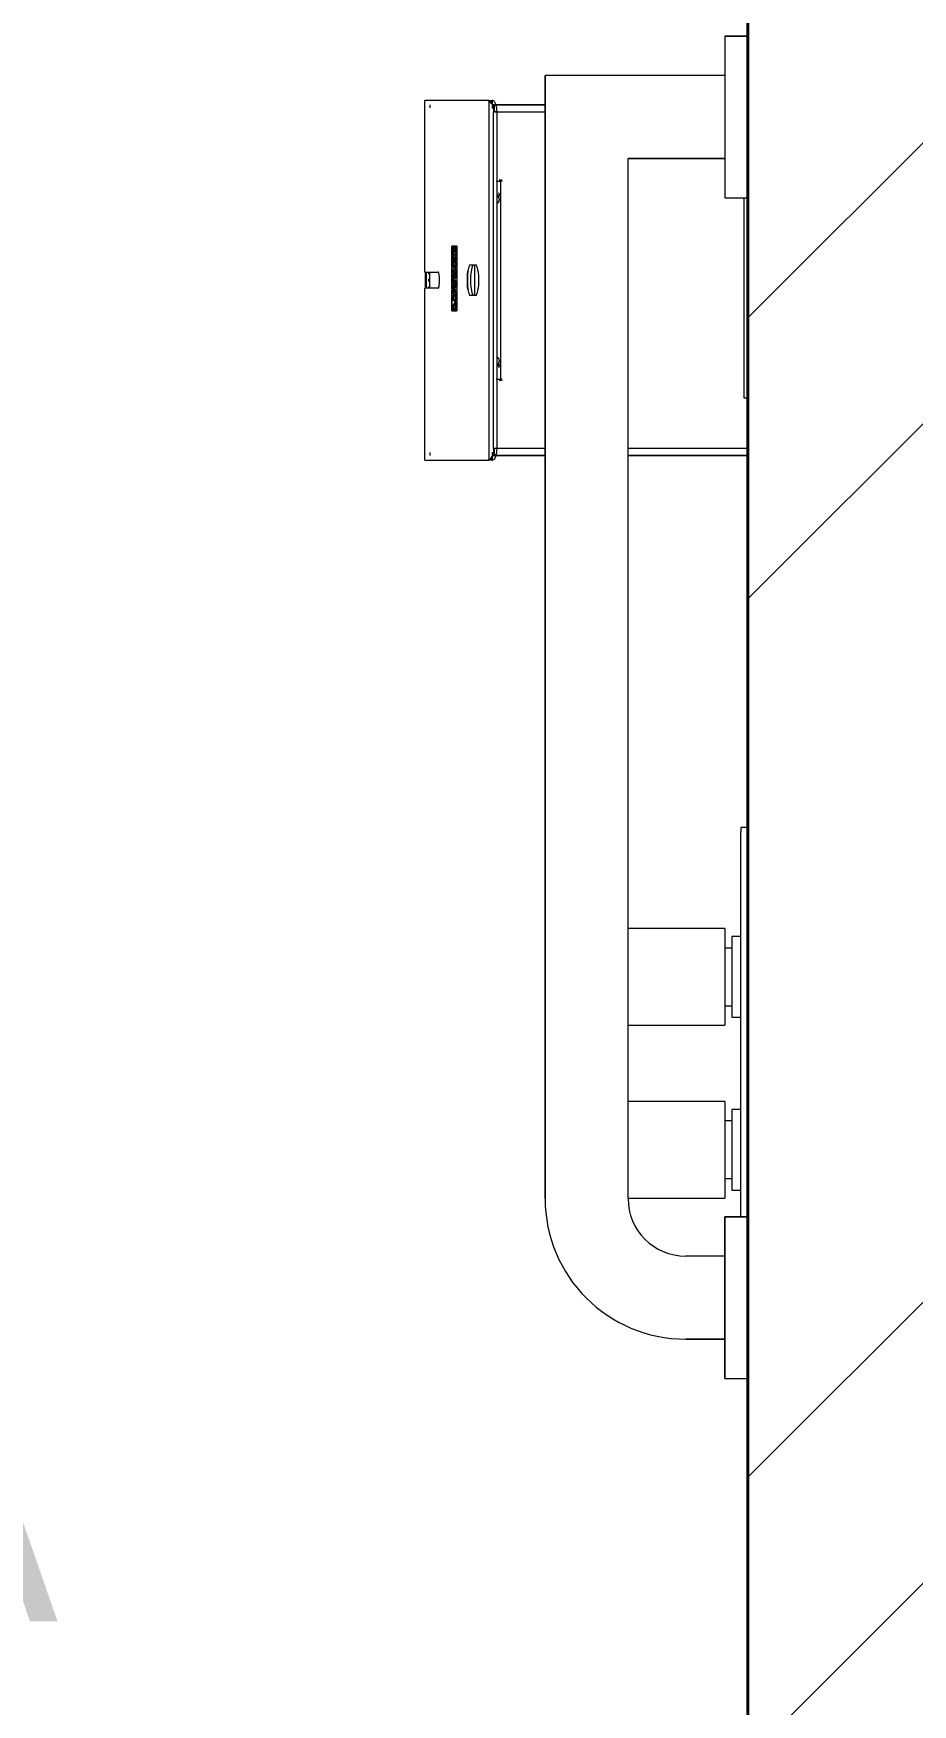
# Model space of a CAD drawing. Header units: millimetres. Extents: x -44657 to 28812, y -28146 to 16565.
# Drawn here: x -5026 to -4645, y -7329 to -6604 of the extents above; entities that cross this region are included whole.
import ezdxf

# ---------------------------------------------------------------- set-up
doc = ezdxf.new("R2010")
doc.units = ezdxf.units.MM
for name, color, linetype, lineweight in [('A-WALL', 113, 'Continuous', 9), ('A-WALL-PATT', 111, 'Continuous', 9), ('G-ANNO-TEXT', 231, 'Continuous', 5), ('G-IMPT', 8, 'Continuous', 5), ('P-SANR-FIXT', 6, 'Continuous', 5)]:
    doc.layers.add(name, color=color, linetype=linetype, lineweight=lineweight)
doc.styles.add('Arial_6', font='arial.ttf', dxfattribs={"width": 0.9, "height": 100})

# ---------------------------------------------------------------- blocks, each defined once
blk = doc.blocks.new('Grab Rail - Horizontal _ - Grab Bar Horizontal-896310-NEW PROPOSED GROUND STOREY PLAN _White Box_')
at = {"layer": 'P-SANR-FIXT'}
for p, q in [((-625.66, 88), (-1112.8, 88)), ((-1112.8, 88), (-625.66, 88)), ((-625.66, 10), (-625.66, 88)), ((-625.66, 10), (-625.66, 88)), ((-1112.8, 52), (-661.66, 52)), ((-1112.8, 52), (-661.66, 52)), ((-661.66, 52), (-661.66, 10)), ((-661.66, 10), (-661.66, 52)), ((-1173.8, 27), (-1173.8, 10)), ((-1173.8, 10), (-1173.8, 27)), ((-1137.8, 10), (-1137.8, 27)), ((-1137.8, 10), (-1137.8, 27)), ((-1173.8, 10), (-1190.8, 10)), ((-1190.8, 10), (-1190.8, 0)), ((-1190.8, 10), (-1120.8, 10)), ((-1120.8, 10), (-1190.8, 10)), ((-1190.8, 10), (-1190.8, 0)), ((-1120.8, 10), (-1137.8, 10)), ((-1120.8, 0), (-1120.8, 10)), ((-1120.8, 10), (-1120.8, 0)), ((-661.66, 10), (-678.66, 10)), ((-678.66, 10), (-678.66, 0)), ((-678.66, 10), (-678.66, 0)), ((-608.66, 10), (-678.66, 10)), ((-608.66, 10), (-625.66, 10)), ((-608.66, 0), (-608.66, 10)), ((-608.66, 10), (-608.66, 0))]:
    blk.add_line(p, q, dxfattribs=at)
for radius in [61, 61, 25, 25]:
    blk.add_arc((-1112.8, 27), radius, 90, 180, dxfattribs=at)
blk = doc.blocks.new('Panel Mount Pneumatic - 117_022_00_1-934796-NEW PROPOSED GROUND STOREY PLAN _White Box_')
at = {"layer": 'P-SANR-FIXT'}
for p, q in [((-102.5, 3), (-102.5, 0)), ((-102.5, 0), (-100.5, 0)), ((-102.5, 0), (-100.5, 0)), ((66.5, 0), (-100.5, 0)), ((-58.63, -7.04), (-58.63, -49)), ((-58.63, -7.04), (-37.63, -7.04)), ((-55.13, 0), (-55.13, -3.99)), ((-55.13, -3.99), (-37.63, -3.99)), ((-50.13, -3.99), (-50.13, -7.04)), ((-37.63, -3.99), (-20.13, -3.99)), ((-37.63, -7.04), (-16.63, -7.04)), ((-25.13, -7.04), (-25.13, -3.99)), ((-20.13, -3.99), (-20.13, 0)), ((-16.63, -49), (-16.63, -7.04)), ((16.37, -7.04), (16.37, -49)), ((16.37, -7.04), (37.37, -7.04)), ((19.87, 0), (19.87, -3.99)), ((19.87, -3.99), (37.37, -3.99)), ((24.87, -3.99), (24.87, -7.04)), ((37.37, -3.99), (54.87, -3.99)), ((37.37, -7.04), (58.37, -7.04)), ((49.87, -7.04), (49.87, -3.99)), ((54.87, -3.99), (54.87, 0)), ((58.37, -49), (58.37, -7.04))]:
    blk.add_line(p, q, dxfattribs=at)
blk = doc.blocks.new('359716 STRX672-2 R HOLDER  - 359716_dwg-896126-NEW PROPOSED GROUND STOREY PLAN _White Box_')
at = {"layer": 'G-IMPT'}
for p, q in [((-111.77, 0), (-111.77, -52)), ((-111.77, -52), (-111.77, 0)), ((-108.82, 0), (-108.82, -52)), ((-86.78, -1.76), (-86.78, 0)), ((0.01, -1.76), (-86.78, -1.76)), ((-111.77, -88), (-111.77, -110.52)), ((-111.77, -110.52), (-111.77, -88)), ((-108.82, -88), (-108.82, -109.96)), ((37.28, -109.96), (37.28, -88)), ((40.23, -110.52), (40.23, -88)), ((40.23, -88), (40.23, -110.52)), ((-79.17, -107.96), (-79.17, -106.86)), ((-78.77, -106.86), (-78.77, -107.16)), ((-78.77, -107.16), (7.23, -107.16)), ((-78.77, -109.14), (-78.77, -107.16)), ((7.23, -107.16), (7.23, -106.86)), ((7.23, -109.14), (7.23, -107.16)), ((7.63, -106.86), (7.63, -107.96)), ((-113.77, -110.78), (-113.77, -112.18)), ((-113.77, -111), (-113.77, -110.78)), ((-113.77, -110.78), (-113.77, -112.18)), ((-110.3, -111), (-113.77, -111)), ((-113.77, -111), (-113.77, -112.75)), ((-113.77, -112.18), (-113.77, -112.39)), ((42.23, -112.39), (-113.77, -112.39)), ((-113.77, -140.09), (-113.77, -112.39)), ((-111.77, -110.52), (-110.92, -110.52)), ((-111.07, -109.96), (-108.82, -109.96)), ((37.23, -108.98), (-108.77, -108.98)), ((-108.77, -108.98), (-108.77, -110.38)), ((-108.77, -110.38), (37.23, -110.38)), ((37.23, -108.98), (37.23, -110.38)), ((37.28, -109.96), (39.53, -109.96)), ((42.23, -111), (38.76, -111)), ((39.38, -110.52), (40.23, -110.52)), ((42.23, -112.52), (40.77, -111.27)), ((42.23, -112.18), (42.23, -110.78)), ((42.23, -112.18), (42.23, -110.78)), ((42.23, -110.78), (42.23, -111)), ((42.23, -112.75), (42.23, -111)), ((42.23, -112.39), (42.23, -112.18)), ((42.23, -112.39), (42.23, -140.09)), ((-42.37, -117.79), (-42.37, -120.75)), ((-29.17, -118.58), (-42.37, -118.58)), ((-39.85, -121.43), (-31.69, -121.43)), ((-38.92, -121.57), (-32.62, -121.57)), ((-29.17, -120.75), (-29.17, -117.79)), ((-40.07, -126.29), (-49.07, -126.29)), ((-49.07, -128.51), (-49.07, -126.29)), ((-49.07, -128.31), (-40.07, -128.31)), ((-49.07, -128.51), (-40.07, -128.51)), ((-48.62, -126.97), (-48.62, -126.73)), ((-48.62, -126.92), (-48.62, -126.73)), ((-44.99, -126.73), (-48.62, -126.73)), ((-48.62, -126.92), (-48.62, -127.16)), ((-48.62, -126.92), (-44.99, -126.92)), ((-48.62, -126.97), (-48.62, -127.16)), ((-48.62, -126.97), (-48.26, -126.97)), ((-48.26, -127.16), (-48.62, -127.16)), ((-48.26, -127.5), (-48.62, -127.5)), ((-48.62, -127.5), (-48.62, -127.69)), ((-48.62, -127.73), (-48.62, -127.5)), ((-48.62, -127.69), (-48.26, -127.69)), ((-48.62, -127.69), (-48.62, -127.92)), ((-48.62, -127.73), (-48.62, -127.92)), ((-48.62, -127.73), (-46.25, -127.73)), ((-46.25, -127.92), (-48.62, -127.92)), ((-48.26, -126.97), (-48.26, -127.16)), ((-48.26, -127.5), (-48.26, -126.97)), ((-48.26, -127.16), (-48.26, -127.69)), ((-48.26, -127.5), (-48.26, -127.69)), ((-46.62, -127.14), (-46.62, -126.98)), ((-46.62, -126.98), (-46.62, -127.17)), ((-46.62, -126.98), (-45.88, -126.98)), ((-46.09, -127.14), (-46.62, -127.14)), ((-46.62, -127.14), (-46.62, -127.33)), ((-46.62, -127.17), (-46.62, -127.33)), ((-45.88, -127.17), (-46.62, -127.17)), ((-46.62, -127.33), (-46.09, -127.33)), ((-46.62, -127.5), (-46.62, -127.35)), ((-46.62, -127.35), (-46.62, -127.54)), ((-46.62, -127.35), (-46.09, -127.35)), ((-46.25, -127.5), (-46.62, -127.5)), ((-46.62, -127.5), (-46.62, -127.69)), ((-46.62, -127.54), (-46.62, -127.69)), ((-46.09, -127.54), (-46.62, -127.54)), ((-46.62, -127.69), (-46.25, -127.69)), ((-46.25, -127.5), (-46.25, -127.73)), ((-46.25, -127.5), (-46.25, -127.69)), ((-46.25, -127.92), (-46.25, -127.69)), ((-46.25, -127.73), (-46.25, -127.92)), ((-46.09, -127.14), (-46.09, -127.35)), ((-46.09, -127.14), (-46.09, -127.33)), ((-46.09, -127.54), (-46.09, -127.33)), ((-46.09, -127.35), (-46.09, -127.54)), ((-45.88, -126.98), (-45.88, -127.17)), ((-45.88, -126.98), (-45.88, -127.07)), ((-45.88, -127.07), (-45.88, -127.26)), ((-45.88, -127.07), (-44.99, -127.07)), ((-45.88, -127.26), (-45.88, -127.17)), ((-44.99, -127.26), (-45.88, -127.26)), ((-44.99, -126.73), (-44.99, -127.07)), ((-44.99, -126.73), (-44.99, -126.92)), ((-44.99, -127.26), (-44.99, -126.92)), ((-44.99, -127.07), (-44.99, -127.26)), ((-44.65, -126.97), (-44.65, -126.73)), ((-44.65, -126.92), (-44.65, -126.73)), ((-41.67, -126.73), (-44.65, -126.73)), ((-44.65, -126.92), (-44.65, -127.16)), ((-44.65, -126.92), (-41.67, -126.92)), ((-44.65, -126.97), (-44.65, -127.16)), ((-44.65, -126.97), (-44.37, -126.97)), ((-44.37, -127.16), (-44.65, -127.16)), ((-44.37, -127.5), (-44.65, -127.5)), ((-44.65, -127.5), (-44.65, -127.69)), ((-44.65, -127.73), (-44.65, -127.5)), ((-44.65, -127.69), (-44.37, -127.69)), ((-44.65, -127.69), (-44.65, -127.92)), ((-44.65, -127.73), (-44.65, -127.92)), ((-44.65, -127.73), (-42.36, -127.73)), ((-42.36, -127.92), (-44.65, -127.92)), ((-44.37, -126.97), (-44.37, -127.16)), ((-44.37, -127.5), (-44.37, -126.97)), ((-44.37, -127.16), (-44.37, -127.69)), ((-44.37, -127.5), (-44.37, -127.69)), ((-42.73, -127.21), (-42.73, -127.01)), ((-42.41, -127.01), (-42.73, -127.01)), ((-42.73, -127.01), (-42.73, -127.2)), ((-42.73, -127.4), (-42.73, -127.2)), ((-42.41, -127.2), (-42.73, -127.2)), ((-42.73, -127.21), (-42.41, -127.21)), ((-42.73, -127.4), (-42.73, -127.21)), ((-42.73, -127.5), (-42.73, -127.39)), ((-42.73, -127.39), (-42.73, -127.58)), ((-42.73, -127.39), (-42.36, -127.39)), ((-42.73, -127.4), (-42.41, -127.4)), ((-42.36, -127.5), (-42.73, -127.5)), ((-42.73, -127.5), (-42.73, -127.69)), ((-42.73, -127.58), (-42.73, -127.69)), ((-42.36, -127.58), (-42.73, -127.58)), ((-42.73, -127.69), (-42.36, -127.69)), ((-42.36, -127.39), (-42.36, -127.58)), ((-42.36, -127.39), (-41.63, -127.73)), ((-42.36, -127.5), (-42.36, -127.73)), ((-42.36, -127.5), (-42.36, -127.69)), ((-41.63, -127.92), (-42.36, -127.58)), ((-42.36, -127.92), (-42.36, -127.69)), ((-42.36, -127.73), (-42.36, -127.92)), ((-41.67, -126.73), (-41.67, -126.92)), ((-41.63, -127.73), (-41.63, -127.92)), ((-41.63, -127.73), (-40.42, -127.73)), ((-40.42, -127.92), (-41.63, -127.92)), ((-40.61, -127.5), (-41.06, -127.31)), ((-41.06, -127.31), (-41.06, -127.5)), ((-41.06, -127.5), (-40.61, -127.69)), ((-40.42, -127.5), (-40.61, -127.5)), ((-40.61, -127.5), (-40.61, -127.69)), ((-40.61, -127.69), (-40.42, -127.69)), ((-40.47, -127.05), (-40.47, -127.24)), ((-40.42, -127.5), (-40.42, -127.73)), ((-40.42, -127.5), (-40.42, -127.69)), ((-40.42, -127.92), (-40.42, -127.69)), ((-40.42, -127.73), (-40.42, -127.92)), ((-40.07, -126.1), (-40.07, -128.31)), ((-40.07, -126.29), (-40.07, -128.51)), ((-40.07, -128.51), (-40.07, -128.31)), ((-39.66, -128.31), (-39.66, -126.1)), ((-39.66, -128.51), (-39.66, -126.29)), ((-30.48, -126.29), (-39.66, -126.29)), ((-39.66, -128.31), (-30.48, -128.31)), ((-39.66, -128.51), (-39.66, -128.31)), ((-39.66, -128.51), (-30.48, -128.51)), ((-39.34, -127.73), (-39.34, -127.5)), ((-39.34, -127.69), (-39.34, -127.5)), ((-39.17, -127.5), (-39.34, -127.5)), ((-39.34, -127.69), (-39.34, -127.92)), ((-39.34, -127.69), (-39.17, -127.69)), ((-39.34, -127.73), (-39.34, -127.92)), ((-39.34, -127.73), (-37.73, -127.73)), ((-37.73, -127.92), (-39.34, -127.92)), ((-38.56, -126.97), (-39.17, -127.5)), ((-39.17, -127.69), (-38.56, -127.16)), ((-39.17, -127.5), (-39.17, -127.69)), ((-35.94, -126.73), (-38.89, -126.73)), ((-38.89, -126.73), (-38.89, -126.92)), ((-38.89, -126.97), (-38.89, -126.73)), ((-38.89, -126.92), (-35.94, -126.92)), ((-38.89, -126.92), (-38.89, -127.16)), ((-38.89, -126.97), (-38.89, -127.16)), ((-38.89, -126.97), (-38.56, -126.97)), ((-38.56, -127.16), (-38.89, -127.16)), ((-38.56, -126.97), (-38.56, -127.16)), ((-38.11, -127.5), (-37.98, -127.37)), ((-37.73, -127.5), (-38.11, -127.5)), ((-38.11, -127.5), (-38.11, -127.69)), ((-37.98, -127.56), (-38.11, -127.69)), ((-38.11, -127.69), (-37.73, -127.69)), ((-37.98, -127.37), (-37.98, -127.56)), ((-37.98, -127.37), (-37.18, -127.37)), ((-37.18, -127.56), (-37.98, -127.56)), ((-37.58, -126.97), (-37.85, -127.24)), ((-37.58, -127.16), (-37.85, -127.43)), ((-37.85, -127.24), (-37.31, -127.24)), ((-37.85, -127.24), (-37.85, -127.43)), ((-37.85, -127.43), (-37.31, -127.43)), ((-37.73, -127.5), (-37.73, -127.73)), ((-37.73, -127.5), (-37.73, -127.69)), ((-37.73, -127.92), (-37.73, -127.69)), ((-37.73, -127.73), (-37.73, -127.92)), ((-37.31, -127.24), (-37.58, -126.97)), ((-37.58, -127.16), (-37.58, -126.97)), ((-37.31, -127.43), (-37.58, -127.16)), ((-37.05, -127.5), (-37.39, -127.5)), ((-37.39, -127.5), (-37.39, -127.69)), ((-37.39, -127.73), (-37.39, -127.5)), ((-37.39, -127.69), (-37.05, -127.69)), ((-37.39, -127.69), (-37.39, -127.92)), ((-37.39, -127.73), (-37.39, -127.92)), ((-37.39, -127.73), (-35.38, -127.73)), ((-35.38, -127.92), (-37.39, -127.92)), ((-37.31, -127.43), (-37.31, -127.24)), ((-37.18, -127.37), (-37.18, -127.56)), ((-37.18, -127.37), (-37.05, -127.5)), ((-37.05, -127.69), (-37.18, -127.56)), ((-37.05, -127.5), (-37.05, -127.69)), ((-35.61, -127.5), (-36.27, -126.97)), ((-36.27, -126.97), (-36.27, -127.16)), ((-36.27, -126.97), (-35.94, -126.97)), ((-36.27, -127.16), (-35.61, -127.69)), ((-35.94, -127.16), (-36.27, -127.16)), ((-35.94, -126.73), (-35.94, -126.97)), ((-35.94, -126.73), (-35.94, -126.92)), ((-35.94, -127.16), (-35.94, -126.92)), ((-35.94, -126.97), (-35.94, -127.16)), ((-35.38, -127.5), (-35.61, -127.5)), ((-35.61, -127.5), (-35.61, -127.69)), ((-35.61, -127.69), (-35.38, -127.69)), ((-35.38, -127.5), (-35.38, -127.73)), ((-35.38, -127.5), (-35.38, -127.69)), ((-35.38, -127.92), (-35.38, -127.69)), ((-35.38, -127.73), (-35.38, -127.92)), ((-33.2, -126.73), (-35.04, -126.73)), ((-35.04, -126.73), (-35.04, -126.92)), ((-35.04, -126.97), (-35.04, -126.73)), ((-35.04, -126.92), (-33.2, -126.92)), ((-35.04, -126.92), (-35.04, -127.16)), ((-35.04, -126.97), (-35.04, -127.16)), ((-35.04, -126.97), (-34.67, -126.97)), ((-34.67, -127.16), (-35.04, -127.16)), ((-35.04, -127.73), (-35.04, -127.5)), ((-35.04, -127.69), (-35.04, -127.5)), ((-34.67, -127.5), (-35.04, -127.5)), ((-35.04, -127.69), (-35.04, -127.92)), ((-35.04, -127.69), (-34.67, -127.69)), ((-35.04, -127.73), (-35.04, -127.92)), ((-35.04, -127.73), (-33.32, -127.73)), ((-33.32, -127.92), (-35.04, -127.92)), ((-34.67, -126.97), (-34.67, -127.16)), ((-34.67, -127.5), (-34.67, -126.97)), ((-34.67, -127.16), (-34.67, -127.69)), ((-34.67, -127.5), (-34.67, -127.69)), ((-33.69, -127.21), (-33.69, -127.5)), ((-33.69, -127.21), (-33.69, -127.4)), ((-33.69, -127.21), (-32.46, -127.73)), ((-33.69, -127.69), (-33.69, -127.4)), ((-32.46, -127.92), (-33.69, -127.4)), ((-33.32, -127.5), (-33.69, -127.5)), ((-33.69, -127.5), (-33.69, -127.69)), ((-33.69, -127.69), (-33.32, -127.69)), ((-33.32, -127.5), (-33.32, -127.73)), ((-33.32, -127.5), (-33.32, -127.69)), ((-33.32, -127.92), (-33.32, -127.69)), ((-33.32, -127.73), (-33.32, -127.92)), ((-32.18, -127.2), (-33.2, -126.73)), ((-33.2, -126.73), (-33.2, -126.92)), ((-33.2, -126.92), (-32.18, -127.39)), ((-30.83, -126.73), (-32.55, -126.73)), ((-32.55, -126.73), (-32.55, -126.92)), ((-32.55, -126.97), (-32.55, -126.73)), ((-32.55, -126.92), (-30.83, -126.92)), ((-32.55, -126.92), (-32.55, -127.16)), ((-32.55, -126.97), (-32.55, -127.16)), ((-32.55, -126.97), (-32.18, -126.97)), ((-32.18, -127.16), (-32.55, -127.16)), ((-32.46, -127.73), (-32.46, -127.92)), ((-32.46, -127.73), (-31.2, -127.73)), ((-31.2, -127.92), (-32.46, -127.92)), ((-32.18, -126.97), (-32.18, -127.16)), ((-32.18, -127.2), (-32.18, -126.97)), ((-32.18, -127.16), (-32.18, -127.39)), ((-32.18, -127.2), (-32.18, -127.39)), ((-31.2, -126.97), (-31.2, -127.73)), ((-31.2, -126.97), (-31.2, -127.16)), ((-31.2, -126.97), (-30.83, -126.97)), ((-31.2, -127.92), (-31.2, -127.16)), ((-30.83, -127.16), (-31.2, -127.16)), ((-31.2, -127.73), (-31.2, -127.92)), ((-30.83, -126.73), (-30.83, -126.97)), ((-30.83, -126.73), (-30.83, -126.92)), ((-30.83, -127.16), (-30.83, -126.92)), ((-30.83, -126.97), (-30.83, -127.16)), ((-30.48, -126.1), (-30.48, -128.31)), ((-30.48, -126.29), (-30.48, -128.51)), ((-30.48, -128.51), (-30.48, -128.31)), ((-30.07, -128.31), (-30.07, -126.1)), ((-30.07, -128.51), (-30.07, -126.29)), ((-21.07, -126.29), (-30.07, -126.29)), ((-30.07, -128.31), (-21.07, -128.31)), ((-30.07, -128.51), (-30.07, -128.31)), ((-30.07, -128.51), (-21.07, -128.51)), ((-27.69, -126.73), (-29.73, -126.73)), ((-29.73, -126.73), (-29.73, -126.92)), ((-29.73, -126.97), (-29.73, -126.73)), ((-29.73, -126.92), (-27.69, -126.92)), ((-29.73, -126.92), (-29.73, -127.16)), ((-29.73, -126.97), (-29.73, -127.16)), ((-29.73, -126.97), (-29.54, -126.97)), ((-29.54, -127.16), (-29.73, -127.16)), ((-29.54, -127.5), (-29.73, -127.5)), ((-29.73, -127.5), (-29.73, -127.69)), ((-29.73, -127.73), (-29.73, -127.5)), ((-29.73, -127.69), (-29.54, -127.69)), ((-29.73, -127.69), (-29.73, -127.92)), ((-29.73, -127.73), (-29.73, -127.92)), ((-29.73, -127.73), (-27.69, -127.73)), ((-27.69, -127.92), (-29.73, -127.92)), ((-29.54, -126.97), (-29.54, -127.16)), ((-29.54, -127.5), (-29.54, -126.97)), ((-29.54, -127.16), (-29.54, -127.69)), ((-29.54, -127.5), (-29.54, -127.69)), ((-27.13, -126.97), (-27.95, -127.17)), ((-27.95, -126.97), (-27.95, -127.17)), ((-27.95, -126.97), (-27.95, -127.16)), ((-27.95, -126.97), (-27.69, -126.97)), ((-27.95, -127.36), (-27.13, -127.16)), ((-27.95, -127.36), (-27.95, -127.16)), ((-27.69, -127.16), (-27.95, -127.16)), ((-27.95, -127.17), (-27.95, -127.36)), ((-27.95, -127.26), (-27.95, -127.5)), ((-27.95, -127.26), (-27.95, -127.45)), ((-27.95, -127.26), (-27.13, -127.5)), ((-27.95, -127.69), (-27.95, -127.45)), ((-27.13, -127.69), (-27.95, -127.45)), ((-27.69, -127.5), (-27.95, -127.5)), ((-27.95, -127.5), (-27.95, -127.69)), ((-27.95, -127.69), (-27.69, -127.69)), ((-27.69, -126.73), (-27.69, -126.97)), ((-27.69, -126.73), (-27.69, -126.92)), ((-27.69, -127.16), (-27.69, -126.92)), ((-27.69, -126.97), (-27.69, -127.16)), ((-27.69, -127.5), (-27.69, -127.73)), ((-27.69, -127.5), (-27.69, -127.69)), ((-27.69, -127.92), (-27.69, -127.69)), ((-27.69, -127.73), (-27.69, -127.92)), ((-25.53, -126.73), (-27.35, -126.73)), ((-27.35, -126.73), (-27.35, -126.92)), ((-27.35, -126.97), (-27.35, -126.73)), ((-27.35, -126.92), (-25.53, -126.92)), ((-27.35, -126.92), (-27.35, -127.16)), ((-27.35, -126.97), (-27.35, -127.16)), ((-27.35, -126.97), (-27.13, -126.97)), ((-27.13, -127.16), (-27.35, -127.16)), ((-27.13, -127.5), (-27.35, -127.5)), ((-27.35, -127.5), (-27.35, -127.69)), ((-27.35, -127.73), (-27.35, -127.5)), ((-27.35, -127.69), (-27.13, -127.69)), ((-27.35, -127.69), (-27.35, -127.92)), ((-27.35, -127.73), (-25.38, -127.73)), ((-27.35, -127.92), (-27.35, -127.73)), ((-25.38, -127.92), (-27.35, -127.92)), ((-27.13, -126.97), (-27.13, -127.16)), ((-27.13, -127.5), (-27.13, -127.69)), ((-26.84, -127.16), (-25.86, -126.97)), ((-25.53, -127.5), (-26.84, -127.16)), ((-26.84, -127.16), (-26.84, -127.35)), ((-25.86, -127.16), (-26.84, -127.35)), ((-26.84, -127.35), (-25.53, -127.69)), ((-25.86, -126.97), (-25.86, -127.16)), ((-25.86, -126.97), (-25.53, -126.97)), ((-25.53, -127.16), (-25.86, -127.16)), ((-25.53, -126.73), (-25.53, -126.97)), ((-25.53, -126.73), (-25.53, -126.92)), ((-25.53, -127.16), (-25.53, -126.92)), ((-25.53, -126.97), (-25.53, -127.16)), ((-25.46, -127.5), (-25.46, -127.69)), ((-25.38, -127.5), (-25.38, -127.73)), ((-25.38, -127.5), (-25.38, -127.69)), ((-25.38, -127.92), (-25.38, -127.69)), ((-25.38, -127.73), (-25.38, -127.92)), ((-21.52, -126.73), (-25.12, -126.73)), ((-25.12, -126.73), (-25.12, -126.92)), ((-25.12, -126.97), (-25.12, -126.73)), ((-25.12, -126.92), (-21.52, -126.92)), ((-25.12, -126.92), (-25.12, -127.16)), ((-25.12, -126.97), (-25.12, -127.16)), ((-25.12, -126.97), (-24.76, -126.97)), ((-24.76, -127.16), (-25.12, -127.16)), ((-24.76, -127.5), (-25.03, -127.5)), ((-25.03, -127.5), (-25.03, -127.69)), ((-25.03, -127.73), (-25.03, -127.5)), ((-25.03, -127.69), (-24.76, -127.69)), ((-25.03, -127.69), (-25.03, -127.92)), ((-25.03, -127.73), (-25.03, -127.92)), ((-25.03, -127.73), (-21.52, -127.73)), ((-21.52, -127.92), (-25.03, -127.92)), ((-24.76, -126.97), (-24.76, -127.16)), ((-24.76, -127.5), (-24.76, -126.97)), ((-24.76, -127.16), (-24.76, -127.69)), ((-24.76, -127.5), (-24.76, -127.69)), ((-23.24, -127.12), (-23.24, -126.97)), ((-23.24, -126.97), (-23.24, -127.16)), ((-23.24, -126.97), (-22.55, -126.97)), ((-22.59, -127.12), (-23.24, -127.12)), ((-23.24, -127.12), (-23.24, -127.31)), ((-23.24, -127.16), (-23.24, -127.31)), ((-22.55, -127.16), (-23.24, -127.16)), ((-23.24, -127.31), (-22.59, -127.31)), ((-23.24, -127.49), (-23.24, -127.33)), ((-23.24, -127.33), (-23.24, -127.52)), ((-23.24, -127.33), (-22.59, -127.33)), ((-22.55, -127.49), (-23.24, -127.49)), ((-23.24, -127.49), (-23.24, -127.68)), ((-23.24, -127.52), (-23.24, -127.68)), ((-22.59, -127.52), (-23.24, -127.52)), ((-23.24, -127.68), (-22.55, -127.68)), ((-22.59, -127.12), (-22.59, -127.33)), ((-22.59, -127.12), (-22.59, -127.31)), ((-22.59, -127.52), (-22.59, -127.31)), ((-22.59, -127.33), (-22.59, -127.52)), ((-22.55, -126.97), (-22.55, -127.16)), ((-22.55, -126.97), (-22.55, -127.07)), ((-22.55, -127.07), (-21.52, -127.07)), ((-22.55, -127.26), (-22.55, -127.07)), ((-22.55, -127.26), (-22.55, -127.16)), ((-21.52, -127.26), (-22.55, -127.26)), ((-21.52, -127.39), (-22.55, -127.39)), ((-22.55, -127.39), (-22.55, -127.58)), ((-22.55, -127.39), (-22.55, -127.49)), ((-22.55, -127.49), (-22.55, -127.68)), ((-22.55, -127.58), (-21.52, -127.58)), ((-22.55, -127.68), (-22.55, -127.58)), ((-21.52, -126.73), (-21.52, -127.07)), ((-21.52, -126.73), (-21.52, -126.92)), ((-21.52, -127.26), (-21.52, -126.92)), ((-21.52, -127.07), (-21.52, -127.26)), ((-21.52, -127.39), (-21.52, -127.73)), ((-21.52, -127.39), (-21.52, -127.58)), ((-21.52, -127.92), (-21.52, -127.58)), ((-21.52, -127.73), (-21.52, -127.92)), ((-21.07, -126.29), (-21.07, -128.51)), ((-39.27, -134.38), (-39.27, -140.09)), ((-32.27, -140.09), (-32.27, -134.38)), ((-113.77, -140.09), (-39.27, -140.09)), ((-111.77, -137.8), (-110.57, -137.8)), ((-39.27, -138), (-32.27, -138)), ((-39.27, -139.49), (-32.27, -139.49)), ((-35.16, -138.51), (-36.38, -138.51)), ((-32.27, -140.09), (42.23, -140.09)), ((39.03, -137.8), (40.23, -137.8))]:
    blk.add_line(p, q, dxfattribs=at)
at = {"layer": 'G-IMPT', "flags": 128}
for points in [[(-110.92, -110.52), (-110.75, -110.52), (-110.57, -110.52)], [(-110.57, -110.52), (-110.52, -110.34), (-110.38, -110.15), (-110.16, -109.96)], [(38.62, -109.96), (38.84, -110.15), (38.98, -110.34), (39.03, -110.52)], [(39.03, -110.52), (39.21, -110.52), (39.38, -110.52)], [(-29.17, -119.32), (-30.46, -119.75), (-32.05, -120.07), (-33.85, -120.27), (-35.77, -120.34), (-37.68, -120.27), (-39.48, -120.07), (-41.08, -119.75), (-42.37, -119.32)], [(-42.41, -127.2), (-42.41, -127.1), (-42.41, -127.01)], [(-42.41, -127.4), (-42.41, -127.31), (-42.41, -127.21)], [(-38.45, -138.53), (-39.06, -138.55), (-39.27, -138.56)], [(-32.27, -138.56), (-32.48, -138.55), (-33.09, -138.53)]]:
    blk.add_lwpolyline(points, dxfattribs=at)
at = {"layer": 'G-IMPT'}
for centre, start, end in [((-78.97, -106.86), 90, 180), ((-78.97, -106.86), 0, 180), ((7.43, -106.86), 0, 180), ((7.43, -106.86), 360, 90)]:
    blk.add_arc(centre, 0.2, start, end, dxfattribs=at)
for centre, major_axis, ratio, start_param, end_param in [((-70.77, -108.54), (2.9, 0), 0.438371, 2.266007, 2.955627), ((-0.77, -108.54), (2.9, 0), 0.438371, 0.18665, 0.875269), ((-108.77, -110.78), (-5, 0), 0.361072, 4.712389, 6.283185), ((-108.77, -112.18), (-5, 0), 0.361072, 4.712389, 6.283185), ((-108.77, -112.5), (5, 0), 0.350077, 2.357194, 3.141593), ((37.23, -110.78), (5, 0), 0.361072, 0, 1.570796), ((37.23, -112.18), (-5, 0), 0.361072, 3.141593, 4.712389)]:
    blk.add_ellipse(centre, major_axis=major_axis, ratio=ratio, start_param=start_param, end_param=end_param, dxfattribs=at)
for points in [[(-73.01, -108.38), (-72.95, -108.33), (-72.81, -108.23), (-72.58, -108.1), (-72.34, -107.97), (-72.17, -107.9), (-72.09, -107.86)], [(0.48, -107.84), (0.55, -107.87), (0.69, -107.93), (0.91, -108.03), (1.12, -108.14), (1.24, -108.22), (1.3, -108.26)], [(-111.07, -109.96), (-111.22, -110.02), (-111.48, -110.15), (-111.72, -110.34), (-111.77, -110.46), (-111.77, -110.52)], [(40.23, -110.52), (40.23, -110.46), (40.18, -110.34), (39.94, -110.15), (39.68, -110.02), (39.53, -109.96)]]:
    blk.add_open_spline(points, degree=3, dxfattribs=at)
for points, knots in [([(-69.1, -108.62), (-69.15, -108.58), (-69.29, -108.47), (-69.55, -108.29), (-69.83, -108.14), (-70.06, -108.05), (-70.29, -107.98), (-70.61, -107.94), (-70.94, -107.94), (-71.2, -107.98), (-71.41, -108.02), (-71.66, -108.11), (-71.93, -108.25), (-72.19, -108.42), (-72.34, -108.53), (-72.41, -108.59)], [-0.6701389, -0.6701389, -0.6701389, -0.6701389, -0.6527778, -0.6180556, -0.5833333, -0.5659722, -0.5486111, -0.5138889, -0.4791667, -0.4618056, -0.4444444, -0.4166667, -0.3888889, -0.3611111, -0.3333333, -0.3333333, -0.3333333, -0.3333333]), ([(0.9, -108.62), (0.85, -108.58), (0.71, -108.47), (0.45, -108.29), (0.17, -108.14), (-0.06, -108.05), (-0.29, -107.98), (-0.61, -107.94), (-0.94, -107.94), (-1.2, -107.98), (-1.41, -108.02), (-1.66, -108.11), (-1.93, -108.25), (-2.19, -108.42), (-2.34, -108.53), (-2.41, -108.59)], [-0.6701389, -0.6701389, -0.6701389, -0.6701389, -0.6527778, -0.6180556, -0.5833333, -0.5659722, -0.5486111, -0.5138889, -0.4791667, -0.4618056, -0.4444444, -0.4166667, -0.3888889, -0.3611111, -0.3333333, -0.3333333, -0.3333333, -0.3333333]), ([(-42.37, -117.79), (-41.61, -117.44), (-40.13, -117.02), (-37.7, -116.72), (-35.77, -116.64), (-33.83, -116.72), (-31.4, -117.02), (-29.93, -117.45), (-29.17, -117.79)], [0, 0, 0, 0, 0.25, 0.375, 0.5, 0.625, 0.75, 1, 1, 1, 1]), ([(-29.17, -120.75), (-29.93, -121.07), (-31.41, -121.45), (-33.84, -121.72), (-35.77, -121.79), (-37.71, -121.72), (-40.14, -121.45), (-41.61, -121.07), (-42.37, -120.75)], [0, 0, 0, 0, 0.25, 0.375, 0.5, 0.625, 0.75, 1, 1, 1, 1]), ([(-42.41, -127.21), (-42.33, -127.21), (-42.21, -127.2), (-42.07, -127.17), (-41.99, -127.13), (-42, -127.08), (-42.13, -127.02), (-42.28, -127.01), (-42.41, -127.01)], [0, 0, 0, 0, 0.15, 0.3, 0.45, 0.6, 0.75, 1, 1, 1, 1]), ([(-42.41, -127.4), (-42.3, -127.4), (-42.16, -127.39), (-42.01, -127.34), (-41.98, -127.29), (-42.05, -127.24), (-42.21, -127.21), (-42.33, -127.2), (-42.41, -127.2)], [-1, -1, -1, -1, -0.775, -0.625, -0.475, -0.3, -0.15, 0, 0, 0, 0]), ([(-41.06, -127.31), (-40.93, -127.29), (-40.77, -127.25), (-40.6, -127.19), (-40.52, -127.14), (-40.47, -127.09), (-40.46, -127.01), (-40.53, -126.93), (-40.73, -126.85), (-41, -126.78), (-41.32, -126.74), (-41.55, -126.73), (-41.67, -126.73)], [-1, -1, -1, -1, -0.861111, -0.791667, -0.722222, -0.652778, -0.583333, -0.444444, -0.333333, -0.222222, -0.111111, 0, 0, 0, 0]), ([(-41.67, -126.92), (-41.52, -126.93), (-41.3, -126.94), (-41.04, -126.97), (-40.86, -127.01), (-40.71, -127.05), (-40.56, -127.11), (-40.46, -127.19), (-40.47, -127.29), (-40.57, -127.38), (-40.77, -127.45), (-40.95, -127.49), (-41.06, -127.5)], [-1, -1, -1, -1, -0.861111, -0.791667, -0.722222, -0.652778, -0.583333, -0.444444, -0.333333, -0.222222, -0.111111, 0, 0, 0, 0]), ([(-39.27, -134.38), (-39.27, -134.34), (-39.23, -134.27), (-39.08, -134.17), (-38.82, -134.08), (-38.47, -133.99), (-38.03, -133.92), (-37.53, -133.86), (-36.98, -133.81), (-36.33, -133.78), (-35.74, -133.78), (-35.23, -133.78), (-34.74, -133.8), (-34.13, -133.84), (-33.5, -133.92), (-32.97, -134.01), (-32.44, -134.16), (-32.28, -134.29), (-32.27, -134.38)], [0, 0, 0, 0, 0.055556, 0.111111, 0.166667, 0.222222, 0.277778, 0.333333, 0.388889, 0.444444, 0.513889, 0.548611, 0.583333, 0.652778, 0.722222, 0.791667, 0.861111, 1, 1, 1, 1]), ([(-32.27, -140.06), (-32.27, -140.06), (-32.31, -140.05), (-32.46, -140.05), (-32.73, -140.04), (-33.07, -140.03), (-33.51, -140.02), (-34.01, -140.02), (-34.57, -140.01), (-35.21, -140.01), (-35.8, -140.01), (-36.31, -140.01), (-36.8, -140.01), (-37.41, -140.01), (-38.04, -140.02), (-38.57, -140.03), (-39.1, -140.05), (-39.27, -140.05), (-39.27, -140.06)], [0, 0, 0, 0, 0.055556, 0.111111, 0.166667, 0.222222, 0.277778, 0.333333, 0.388889, 0.444444, 0.513889, 0.548611, 0.583333, 0.652778, 0.722222, 0.791667, 0.861111, 1, 1, 1, 1])]:
    blk.add_open_spline(points, degree=3, knots=knots, dxfattribs=at)
blk = doc.blocks.new('359716 STRX672-2 R HOLDER  - 359716 STRX672-2 R HOLDER -934802-NEW PROPOSED GROUND STOREY PLAN _White Box_')
at = {"extrusion": (0, 0, -1), "zscale": -1, "rotation": 180}
blk.add_blockref('359716 STRX672-2 R HOLDER  - 359716_dwg-896126-NEW PROPOSED GROUND STOREY PLAN _White Box_', (-35.27, 1.2), dxfattribs=at)

msp = doc.modelspace()

# ---------------------------------------------------------------- hatches: boundary and pattern name
at = {"layer": 'A-WALL-PATT', "lineweight": 5}
h = msp.add_hatch(dxfattribs=at)
h.set_pattern_fill('FP_33', color=256, style=0, pattern_type=2)
h.set_pattern_definition([(45, (0, 0), (-251.447, 251.447), []), (45, (0, 381), (-251.447, 251.447), [])])
h.paths.add_polyline_path([(-4486.06, -7532.67), (-4486.06, -4904.17), (-4716.06, -4904.17), (-4716.06, -7532.67)])
h.paths.add_polyline_path([(-4486.06, -4027.17), (-4486.06, -3650.17), (-4716.06, -3650.17), (-4716.06, -4027.17)])
h.paths.add_polyline_path([(-4486.06, -2773.17), (-4486.06, -2057.67), (-4716.06, -2057.67), (-4716.06, -2773.17)])

# ---------------------------------------------------------------- linework, layer by layer
at = {"layer": 'A-WALL', "color": 7, "lineweight": 40}
msp.add_line((-4716.06, -6532.9), (-4716.06, -7532.67), dxfattribs=at)

# ---------------------------------------------------------------- block references
at = {"layer": 'P-SANR-FIXT'}
for name, p, rotation in [('Grab Rail - Horizontal _ - Grab Bar Horizontal-896310-NEW PROPOSED GROUND STOREY PLAN _White Box_', (-4716.06, -5996.88), 89.99999999999959), ('359716 STRX672-2 R HOLDER  - 359716 STRX672-2 R HOLDER -934802-NEW PROPOSED GROUND STOREY PLAN _White Box_', (-4714.86, -6710.83), 89.99999999999973), ('Panel Mount Pneumatic - 117_022_00_1-934796-NEW PROPOSED GROUND STOREY PLAN _White Box_', (-4719.06, -7051.17), 269.9999999999995)]:
    msp.add_blockref(name, p, dxfattribs=dict(at, rotation=rotation))

# ---------------------------------------------------------------- texts
at = {"layer": 'G-ANNO-TEXT', "color": 7, "insert": (-5476.38, -7193.06), "char_height": 100, "width": 533.9239, "attachment_point": 1, "style": 'Arial_6', "bg_fill": 3, "box_fill_scale": 1.25, "bg_fill_color": 256, "bg_fill_true_color": 13158600, "bg_fill_transparency": 0}
msp.add_mtext('New UA', dxfattribs=at)

doc.saveas('drawing.dxf')
